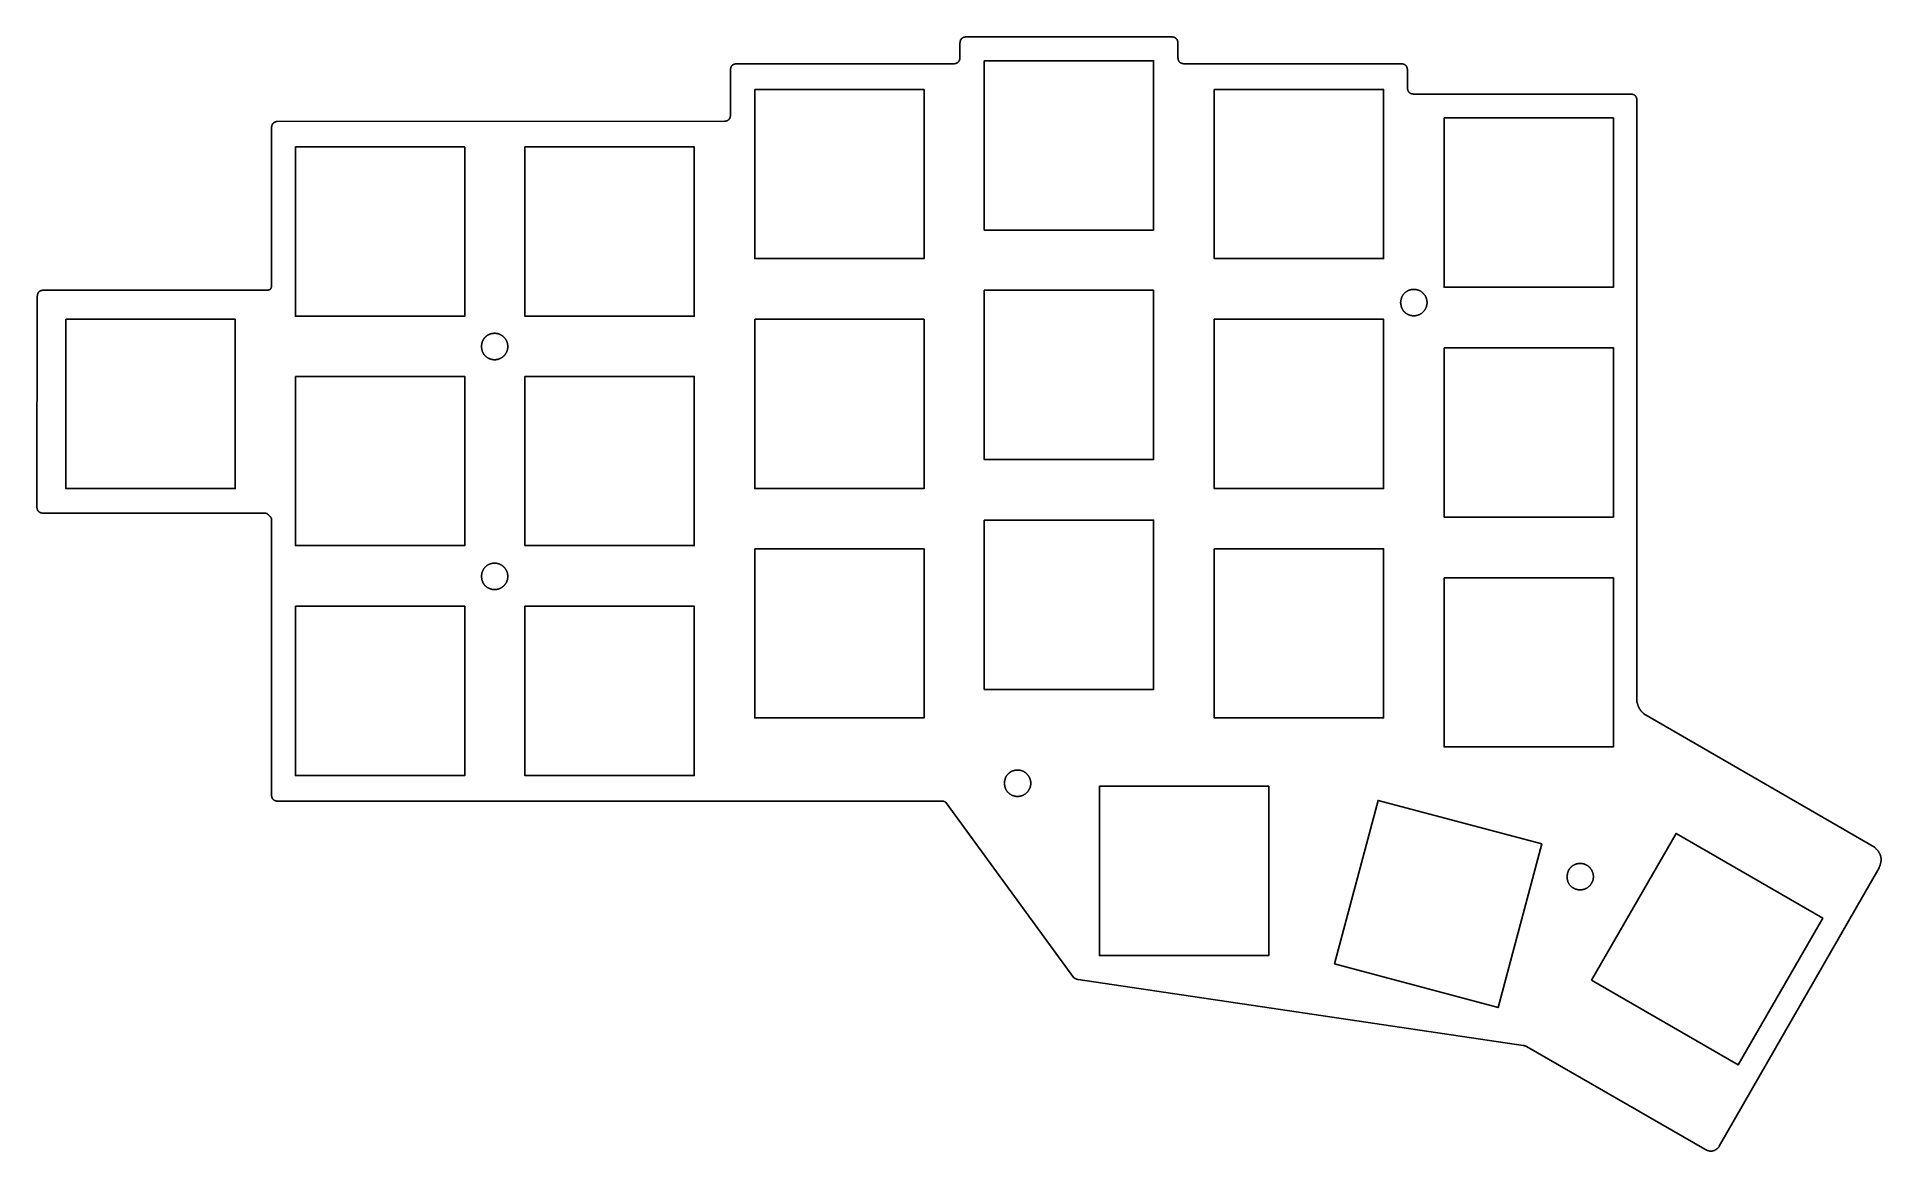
# Model space of a CAD drawing. Extents: x 31 to 183, y 148 to 240.
import ezdxf

# ---------------------------------------------------------------- set-up
doc = ezdxf.new("R2010")
doc.units = 0
doc.layers.get('0').update_dxf_attribs({"linetype": 'CONTINUOUS'})

msp = doc.modelspace()

# ---------------------------------------------------------------- linework, layer by layer
at = {"color": 1}
for points in [[(106.832202, 238.709146), (106.832202, 239.943562)], [(107.325967, 240.437325), (124.360874, 240.437325)], [(124.854639, 239.943562), (124.854639, 238.709146)], [(88.351267, 238.21538), (106.338436, 238.21538)], [(125.348405, 238.21538), (143.335573, 238.21538)], [(87.857502, 233.947836), (87.857502, 237.721618)], [(143.829339, 237.721618), (143.829339, 236.20505)], [(144.323104, 235.711287), (162.310273, 235.711287)], [(162.804038, 235.217519), (162.804038, 233.983105), (162.804038, 217.724118), (162.804038, 185.453021)], [(50.36715, 233.448562), (87.363737, 233.454066)], [(49.908103, 219.840256), (49.908103, 232.960308)], [(30.510176, 201.535666), (30.545445, 218.993801)], [(31.03921, 219.487563), (49.520144, 219.487563)], [(49.414337, 201.041898), (31.03921, 201.041898)], [(49.908103, 177.729119), (49.908103, 200.618671), (49.908103, 200.618671)], [(163.368342, 184.465488), (182.448848, 173.426304)], [(105.350905, 177.235351), (50.366599, 177.235351), (50.401868, 177.235351), (50.401868, 177.235351)], [(116.249013, 162.634003), (105.703595, 177.094278)], [(182.836807, 171.733394), (169.610947, 148.702764), (169.610947, 148.667495)], [(153.387227, 157.026238), (116.601703, 162.492929)], [(168.411803, 148.455881), (153.669378, 156.9557)]]:
    msp.add_lwpolyline(points, dxfattribs=at)
for points in [[(108.843768, 238.461027), (122.843076, 238.461027), (122.843076, 224.461722), (108.843768, 224.461722)], [(89.869066, 236.098013), (103.868371, 236.098013), (103.868371, 222.098705), (89.869066, 222.098705)], [(127.853736, 236.098013), (141.853044, 236.098013), (141.853044, 222.098705), (127.853736, 222.098705)], [(146.863702, 233.73499), (160.863013, 233.73499), (160.863013, 219.735682), (146.863702, 219.735682)], [(51.884397, 231.336701), (65.883703, 231.336701), (65.883703, 217.337395), (51.884397, 217.337395)], [(70.8591, 231.336701), (84.858408, 231.336701), (84.858408, 217.337395), (70.8591, 217.337395)], [(108.843768, 219.486331), (122.843076, 219.486331), (122.843076, 205.487025), (108.843768, 205.487025)], [(32.914503, 217.088039), (46.913803, 217.088039), (46.913803, 203.088733), (32.914503, 203.088733)], [(89.869066, 217.088039), (103.868371, 217.088039), (103.868371, 203.088733), (89.869066, 203.088733)], [(127.853736, 217.088039), (141.853044, 217.088039), (141.853044, 203.088733), (127.853736, 203.088733)], [(146.863702, 214.725024), (160.863013, 214.725024), (160.863013, 200.725713), (146.863702, 200.725713)], [(51.884397, 212.361998), (65.883703, 212.361998), (65.883703, 198.36269), (51.884397, 198.36269)], [(70.8591, 212.361998), (84.858408, 212.361998), (84.858408, 198.36269), (70.8591, 198.36269)], [(108.843768, 200.476359), (122.843076, 200.476359), (122.843076, 186.477051), (108.843768, 186.477051)], [(89.869066, 198.113342), (103.868371, 198.113342), (103.868371, 184.114037), (89.869066, 184.114037)], [(127.853736, 198.113342), (141.853044, 198.113342), (141.853044, 184.114037), (127.853736, 184.114037)], [(146.863702, 195.715053), (160.863013, 195.715053), (160.863013, 181.715745), (146.863702, 181.715745)], [(51.884397, 193.352032), (65.883703, 193.352032), (65.883703, 179.352725), (51.884397, 179.352725)], [(70.8591, 193.352032), (84.858408, 193.352032), (84.858408, 179.352725), (70.8591, 179.352725)], [(118.366389, 178.468535), (132.365694, 178.468535), (132.365694, 164.469229), (118.366389, 164.469229)], [(137.798553, 163.775301), (141.407573, 177.301434), (154.933706, 173.692414), (151.324686, 160.166282)], [(159.054226, 162.431975), (166.045481, 174.560975), (178.174481, 167.56972), (171.183226, 155.44072)]]:
    msp.add_lwpolyline(points, close=True, dxfattribs=at)
for points, knots in [([(106.832202, 239.943562), (106.833574, 239.953319), (106.836318, 239.972832), (106.840673, 240.002068), (106.845487, 240.031106), (106.850985, 240.059896), (106.857419, 240.088369), (106.865048, 240.11647), (106.874101, 240.144065), (106.884746, 240.170997), (106.897028, 240.196808), (106.911016, 240.221305), (106.926477, 240.244458), (106.943508, 240.266599), (106.961995, 240.287658), (106.981871, 240.307533), (107.002929, 240.326019), (107.02507, 240.343051), (107.048223, 240.358511), (107.072719, 240.372499), (107.09853, 240.38478), (107.125462, 240.395424), (107.153058, 240.404477), (107.181158, 240.412106), (107.209631, 240.41854), (107.238422, 240.424038), (107.26746, 240.428852), (107.296697, 240.433208), (107.31621, 240.435953), (107.325967, 240.437325)], [0, 0, 0, 0, 0.029558, 0.059115, 0.088674, 0.117855, 0.147036, 0.176225, 0.205174, 0.234119, 0.263045, 0.29085, 0.318673, 0.346502, 0.374593, 0.402678, 0.430769, 0.458597, 0.486419, 0.514224, 0.54315, 0.572094, 0.601044, 0.630233, 0.659414, 0.688595, 0.718155, 0.747712, 0.777271, 0.777271, 0.777271, 0.777271]), ([(124.360874, 240.437325), (124.370631, 240.435953), (124.390144, 240.433209), (124.419381, 240.428853), (124.448419, 240.424039), (124.477209, 240.418541), (124.505682, 240.412108), (124.533782, 240.404479), (124.561377, 240.395425), (124.588309, 240.38478), (124.61412, 240.372498), (124.638616, 240.358511), (124.66177, 240.343051), (124.683911, 240.32602), (124.70497, 240.307534), (124.724846, 240.287658), (124.743332, 240.2666), (124.760364, 240.244458), (124.775825, 240.221305), (124.789813, 240.196808), (124.802094, 240.170996), (124.812738, 240.144065), (124.82179, 240.116469), (124.829419, 240.088369), (124.835852, 240.059896), (124.841351, 240.031106), (124.846166, 240.002068), (124.850522, 239.972832), (124.853267, 239.953319), (124.854639, 239.943562)], [0, 0, 0, 0, 0.029559, 0.059116, 0.088675, 0.117856, 0.147036, 0.176225, 0.205175, 0.234119, 0.263045, 0.29085, 0.318672, 0.346501, 0.374592, 0.402677, 0.430768, 0.458597, 0.48642, 0.514226, 0.543151, 0.572095, 0.601044, 0.630234, 0.659414, 0.688596, 0.718155, 0.747711, 0.77727, 0.77727, 0.77727, 0.77727]), ([(87.857502, 237.721618), (87.858874, 237.731375), (87.861618, 237.750888), (87.865974, 237.780124), (87.870788, 237.809161), (87.876286, 237.837952), (87.882719, 237.866425), (87.890348, 237.894525), (87.899401, 237.922121), (87.910046, 237.949052), (87.922328, 237.974863), (87.936316, 237.99936), (87.951776, 238.022513), (87.968808, 238.044655), (87.987294, 238.065713), (88.00717, 238.085589), (88.028228, 238.104075), (88.050369, 238.121106), (88.073522, 238.136566), (88.098019, 238.150554), (88.12383, 238.162836), (88.150762, 238.17348), (88.178359, 238.182533), (88.206459, 238.190162), (88.234932, 238.196595), (88.263723, 238.202094), (88.292761, 238.206908), (88.321997, 238.211264), (88.34151, 238.214008), (88.351267, 238.21538)], [0, 0, 0, 0, 0.029558, 0.059115, 0.088673, 0.117854, 0.147035, 0.176225, 0.205174, 0.234119, 0.263044, 0.290849, 0.318672, 0.346501, 0.374592, 0.402677, 0.430768, 0.458596, 0.486419, 0.514224, 0.54315, 0.572094, 0.601044, 0.630234, 0.659415, 0.688596, 0.718155, 0.747712, 0.77727, 0.77727, 0.77727, 0.77727]), ([(106.338436, 238.21538), (106.348193, 238.216752), (106.367706, 238.219497), (106.396943, 238.223852), (106.425981, 238.228666), (106.454772, 238.234164), (106.483245, 238.240598), (106.511345, 238.248227), (106.53894, 238.257281), (106.565871, 238.267927), (106.591682, 238.280209), (106.616178, 238.294197), (106.639332, 238.309657), (106.661474, 238.326688), (106.682532, 238.345174), (106.702408, 238.36505), (106.720895, 238.386108), (106.737927, 238.40825), (106.753387, 238.431403), (106.767375, 238.4559), (106.779656, 238.481711), (106.7903, 238.508643), (106.799352, 238.536238), (106.806981, 238.564338), (106.813414, 238.592811), (106.818913, 238.621601), (106.823728, 238.650639), (106.828085, 238.679876), (106.83083, 238.699389), (106.832202, 238.709146)], [0, 0, 0, 0, 0.029559, 0.059116, 0.088675, 0.117857, 0.147037, 0.176227, 0.205176, 0.23412, 0.263046, 0.290851, 0.318673, 0.346502, 0.374594, 0.402679, 0.43077, 0.458599, 0.486422, 0.514228, 0.543152, 0.572096, 0.601045, 0.630234, 0.659415, 0.688596, 0.718155, 0.747712, 0.777272, 0.777272, 0.777272, 0.777272]), ([(124.854639, 238.709146), (124.856011, 238.699389), (124.858755, 238.679875), (124.863111, 238.650639), (124.867925, 238.621601), (124.873423, 238.592811), (124.879856, 238.564338), (124.887485, 238.536238), (124.896539, 238.508643), (124.907184, 238.481711), (124.919466, 238.4559), (124.933454, 238.431403), (124.948914, 238.40825), (124.965946, 238.386108), (124.984432, 238.36505), (125.004307, 238.345174), (125.025365, 238.326688), (125.047507, 238.309657), (125.07066, 238.294197), (125.095156, 238.280209), (125.120968, 238.267928), (125.1479, 238.257283), (125.175496, 238.24823), (125.203596, 238.240601), (125.232069, 238.234167), (125.26086, 238.228669), (125.289898, 238.223854), (125.319134, 238.219497), (125.338648, 238.216752), (125.348405, 238.21538)], [0, 0, 0, 0, 0.029559, 0.059116, 0.088676, 0.117856, 0.147037, 0.176225, 0.205175, 0.234119, 0.263045, 0.29085, 0.318673, 0.346502, 0.374593, 0.402678, 0.430769, 0.458597, 0.486419, 0.514224, 0.54315, 0.572095, 0.601044, 0.630234, 0.659415, 0.688596, 0.718155, 0.747713, 0.777272, 0.777272, 0.777272, 0.777272]), ([(143.335573, 238.21538), (143.34533, 238.214008), (143.364844, 238.211264), (143.39408, 238.206909), (143.423119, 238.202095), (143.451909, 238.196597), (143.480382, 238.190164), (143.508482, 238.182534), (143.536078, 238.173481), (143.56301, 238.162836), (143.588821, 238.150555), (143.613318, 238.136567), (143.636471, 238.121106), (143.658612, 238.104075), (143.67967, 238.085589), (143.699546, 238.065713), (143.718032, 238.044655), (143.735064, 238.022513), (143.750525, 237.99936), (143.764513, 237.974863), (143.776794, 237.949052), (143.787437, 237.92212), (143.79649, 237.894525), (143.804119, 237.866425), (143.810552, 237.837952), (143.816051, 237.809161), (143.820866, 237.780124), (143.825222, 237.750888), (143.827967, 237.731375), (143.829339, 237.721618)], [0, 0, 0, 0, 0.029559, 0.059117, 0.088676, 0.117857, 0.147037, 0.176227, 0.205176, 0.234121, 0.263047, 0.290852, 0.318674, 0.346503, 0.374594, 0.402679, 0.43077, 0.458599, 0.486422, 0.514228, 0.543153, 0.572097, 0.601045, 0.630235, 0.659416, 0.688597, 0.718156, 0.747712, 0.777271, 0.777271, 0.777271, 0.777271]), ([(143.829339, 236.20505), (143.830711, 236.195293), (143.833455, 236.175779), (143.837811, 236.146543), (143.842624, 236.117505), (143.848122, 236.088714), (143.854556, 236.060242), (143.862184, 236.032142), (143.871238, 236.004547), (143.881883, 235.977615), (143.894165, 235.951804), (143.908153, 235.927307), (143.923613, 235.904154), (143.940645, 235.882012), (143.959131, 235.860954), (143.979007, 235.841078), (144.000065, 235.822592), (144.022206, 235.805561), (144.045359, 235.790101), (144.069856, 235.776113), (144.095667, 235.763832), (144.122599, 235.753187), (144.150195, 235.744134), (144.178296, 235.736505), (144.206769, 235.730072), (144.23556, 235.724573), (144.264598, 235.719759), (144.293834, 235.715403), (144.313347, 235.712659), (144.323104, 235.711287)], [0, 0, 0, 0, 0.029559, 0.059116, 0.088676, 0.117856, 0.147036, 0.176225, 0.205174, 0.234119, 0.263045, 0.29085, 0.318673, 0.346502, 0.374593, 0.402678, 0.430769, 0.458597, 0.486419, 0.514224, 0.54315, 0.572095, 0.601045, 0.630235, 0.659416, 0.688597, 0.718156, 0.747713, 0.777271, 0.777271, 0.777271, 0.777271]), ([(162.310273, 235.711287), (162.32003, 235.709915), (162.339543, 235.707171), (162.36878, 235.702815), (162.397818, 235.698001), (162.426608, 235.692503), (162.455081, 235.686069), (162.483181, 235.67844), (162.510777, 235.669386), (162.537708, 235.65874), (162.563519, 235.646458), (162.588015, 235.632469), (162.611169, 235.617009), (162.633311, 235.599978), (162.654369, 235.581492), (162.674245, 235.561616), (162.692731, 235.540558), (162.709763, 235.518417), (162.725224, 235.495264), (162.739212, 235.470767), (162.751493, 235.444956), (162.762137, 235.418025), (162.771189, 235.390429), (162.778818, 235.362329), (162.785251, 235.333856), (162.79075, 235.305066), (162.795565, 235.276027), (162.799921, 235.24679), (162.802666, 235.227276), (162.804038, 235.217519)], [0, 0, 0, 0, 0.029559, 0.059116, 0.088675, 0.117856, 0.147037, 0.176226, 0.205175, 0.23412, 0.263045, 0.290851, 0.318674, 0.346503, 0.374594, 0.402678, 0.430769, 0.458598, 0.486421, 0.514227, 0.543152, 0.572096, 0.601044, 0.630234, 0.659414, 0.688595, 0.718155, 0.747713, 0.777273, 0.777273, 0.777273, 0.777273]), ([(49.908103, 232.960308), (49.910105, 232.970006), (49.914108, 232.989401), (49.920341, 233.018446), (49.927001, 233.047261), (49.934301, 233.075788), (49.942479, 233.103944), (49.951778, 233.131648), (49.962408, 233.158763), (49.97453, 233.185127), (49.988181, 233.21032), (50.003433, 233.234147), (50.020045, 233.256602), (50.038137, 233.278036), (50.057585, 233.298395), (50.078308, 233.317615), (50.100106, 233.335555), (50.122883, 233.352185), (50.146563, 233.367437), (50.169624, 233.380423), (50.191834, 233.391367), (50.212954, 233.400635), (50.234416, 233.409069), (50.256147, 233.416769), (50.278082, 233.423853), (50.300194, 233.430452), (50.322439, 233.43669), (50.344778, 233.442688), (50.359692, 233.446604), (50.36715, 233.448562)], [0, 0, 0, 0, 0.029707, 0.059411, 0.089117, 0.118427, 0.147738, 0.177057, 0.206066, 0.23507, 0.264054, 0.291953, 0.31987, 0.347792, 0.376042, 0.404285, 0.432532, 0.460689, 0.488842, 0.516983, 0.540038, 0.563096, 0.586154, 0.609203, 0.632249, 0.655296, 0.678427, 0.701556, 0.724687, 0.724687, 0.724687, 0.724687]), ([(87.363737, 233.454071), (87.373494, 233.455443), (87.393007, 233.458187), (87.422243, 233.462543), (87.451282, 233.467357), (87.480072, 233.472855), (87.508545, 233.479289), (87.536646, 233.486918), (87.564242, 233.495972), (87.591173, 233.506618), (87.616985, 233.5189), (87.641481, 233.532888), (87.664634, 233.548348), (87.686775, 233.565379), (87.707833, 233.583865), (87.727709, 233.603741), (87.746195, 233.624799), (87.763227, 233.64694), (87.778688, 233.670094), (87.792676, 233.69459), (87.804957, 233.720402), (87.815601, 233.747333), (87.824653, 233.774928), (87.832282, 233.803028), (87.838715, 233.831501), (87.844214, 233.860291), (87.849029, 233.88933), (87.853385, 233.918566), (87.85613, 233.938079), (87.857502, 233.947836)], [0, 0, 0, 0, 0.029559, 0.059115, 0.088675, 0.117856, 0.147037, 0.176226, 0.205176, 0.234121, 0.263048, 0.290852, 0.318674, 0.346503, 0.374594, 0.402678, 0.430769, 0.458598, 0.486421, 0.514227, 0.543152, 0.572096, 0.601044, 0.630234, 0.659414, 0.688595, 0.718155, 0.747712, 0.777271, 0.777271, 0.777271, 0.777271]), ([(49.520144, 219.487563), (49.528859, 219.48807), (49.546289, 219.489083), (49.572419, 219.490859), (49.598354, 219.493135), (49.624059, 219.496149), (49.649472, 219.50018), (49.674559, 219.505522), (49.699174, 219.51243), (49.723135, 219.521062), (49.744569, 219.530835), (49.763447, 219.54139), (49.779958, 219.552175), (49.795756, 219.564063), (49.810789, 219.576979), (49.824968, 219.590897), (49.838107, 219.605671), (49.850137, 219.621237), (49.86095, 219.637548), (49.870672, 219.655017), (49.879039, 219.673647), (49.886071, 219.693277), (49.891779, 219.713446), (49.896296, 219.734016), (49.899813, 219.754879), (49.90255, 219.775988), (49.904722, 219.797293), (49.906511, 219.818767), (49.907572, 219.833093), (49.908103, 219.840256)], [0, 0, 0, 0, 0.02619, 0.052377, 0.078568, 0.104287, 0.130005, 0.155733, 0.181191, 0.206643, 0.232066, 0.251766, 0.271474, 0.291186, 0.311039, 0.330889, 0.350746, 0.370307, 0.389861, 0.409398, 0.430216, 0.451055, 0.4719, 0.493057, 0.514204, 0.535352, 0.556901, 0.578447, 0.599995, 0.599995, 0.599995, 0.599995]), ([(30.545445, 218.993801), (30.546637, 219.004216), (30.549021, 219.025046), (30.55288, 219.056258), (30.557281, 219.087223), (30.562484, 219.117887), (30.568793, 219.148172), (30.576523, 219.178005), (30.585942, 219.207226), (30.597237, 219.235632), (30.610161, 219.262083), (30.624606, 219.28642), (30.64013, 219.308729), (30.65722, 219.330006), (30.675749, 219.350185), (30.695644, 219.369171), (30.71668, 219.386761), (30.738755, 219.402896), (30.761793, 219.417468), (30.786231, 219.430623), (30.812048, 219.442106), (30.839063, 219.451957), (30.866699, 219.46018), (30.894798, 219.466945), (30.923232, 219.472489), (30.951957, 219.477077), (30.980909, 219.480967), (31.010046, 219.484387), (31.029489, 219.486504), (31.03921, 219.487563)], [0, 0, 0, 0, 0.031449, 0.062897, 0.094347, 0.125269, 0.15619, 0.187123, 0.217682, 0.248233, 0.278755, 0.305898, 0.333058, 0.360225, 0.387708, 0.415184, 0.442666, 0.469914, 0.497156, 0.524381, 0.553102, 0.581842, 0.610587, 0.639555, 0.668515, 0.697474, 0.726811, 0.756146, 0.785483, 0.785483, 0.785483, 0.785483]), ([(143.265036, 218.464766), (143.268423, 218.486042), (143.275198, 218.528593), (143.285864, 218.59234), (143.297476, 218.655583), (143.310503, 218.718213), (143.325478, 218.780077), (143.34293, 218.840979), (143.363321, 218.900642), (143.387021, 218.958719), (143.414413, 219.014785), (143.44579, 219.068348), (143.480682, 219.119314), (143.519097, 219.168133), (143.560753, 219.214673), (143.605421, 219.258803), (143.652712, 219.300317), (143.702398, 219.339167), (143.754311, 219.375246), (143.808496, 219.408599), (143.864815, 219.43908), (143.923131, 219.466512), (143.982778, 219.490533), (144.043566, 219.511061), (144.105297, 219.528024), (144.16785, 219.541353), (144.231017, 219.550962), (144.294578, 219.556786), (144.358423, 219.558758), (144.42232, 219.556789), (144.486031, 219.550958), (144.549349, 219.54135), (144.612056, 219.528041), (144.673942, 219.511091), (144.734749, 219.490588), (144.794273, 219.466603), (144.852306, 219.439198), (144.90814, 219.408701), (144.961611, 219.375275), (145.012627, 219.339164), (145.061503, 219.300223), (145.108093, 219.258593), (145.152259, 219.214417), (145.193873, 219.167827), (145.232796, 219.118963), (145.268889, 219.067973), (145.3023, 219.014541), (145.33279, 218.958762), (145.360192, 218.900797), (145.384182, 218.84133), (145.404691, 218.780568), (145.421644, 218.718713), (145.43496, 218.655994), (145.444569, 218.59262), (145.450398, 218.528809), (145.452368, 218.464764), (145.450398, 218.400719), (145.444569, 218.336909), (145.43496, 218.273535), (145.421644, 218.210817), (145.404691, 218.148962), (145.384182, 218.0882), (145.360192, 218.028733), (145.33279, 217.970768), (145.3023, 217.914989), (145.268889, 217.861557), (145.232796, 217.810567), (145.193873, 217.761703), (145.152259, 217.715113), (145.108093, 217.670937), (145.061503, 217.629307), (145.012627, 217.590366), (144.961611, 217.554255), (144.90814, 217.52083), (144.852306, 217.490332), (144.794274, 217.462927), (144.734749, 217.438942), (144.673943, 217.418438), (144.612056, 217.401488), (144.549349, 217.388178), (144.486031, 217.37857), (144.422319, 217.372739), (144.358423, 217.370769), (144.294577, 217.372742), (144.231016, 217.378566), (144.16785, 217.388175), (144.105297, 217.401505), (144.043567, 217.418467), (143.982779, 217.438995), (143.923132, 217.463017), (143.864815, 217.490448), (143.808497, 217.520929), (143.754311, 217.554282), (143.702398, 217.590361), (143.652712, 217.629211), (143.605421, 217.670726), (143.560753, 217.714856), (143.519097, 217.761396), (143.480682, 217.810216), (143.44579, 217.861182), (143.414413, 217.914745), (143.387021, 217.970811), (143.363321, 218.028888), (143.34293, 218.088551), (143.325478, 218.149453), (143.310504, 218.211317), (143.297475, 218.273948), (143.285864, 218.337192), (143.275198, 218.400938), (143.268423, 218.44349), (143.265036, 218.464766)], [0, 0, 0, 0, 0.064633, 0.129261, 0.193893, 0.257521, 0.32115, 0.384801, 0.447513, 0.510211, 0.572863, 0.634544, 0.696272, 0.758016, 0.82078, 0.883528, 0.946273, 1.009458, 1.072643, 1.135831, 1.200244, 1.264655, 1.329066, 1.393048, 1.457031, 1.521016, 1.584809, 1.6486, 1.712383, 1.776317, 1.840259, 1.904203, 1.968334, 2.032462, 2.096592, 2.160737, 2.22488, 2.289017, 2.351484, 2.413953, 2.476424, 2.538859, 2.601292, 2.663727, 2.726167, 2.788606, 2.851043, 2.915118, 2.979198, 3.04328, 3.107381, 3.17148, 3.235581, 3.299623, 3.363663, 3.427696, 3.491729, 3.555768, 3.61981, 3.683911, 3.748009, 3.812109, 3.876192, 3.940273, 4.004348, 4.066785, 4.129223, 4.191662, 4.254097, 4.316531, 4.378966, 4.441437, 4.503906, 4.566373, 4.63051, 4.694653, 4.758798, 4.822929, 4.887056, 4.951188, 5.015132, 5.079074, 5.143008, 5.206792, 5.270582, 5.334375, 5.39836, 5.462342, 5.526324, 5.590735, 5.655146, 5.719559, 5.782748, 5.845933, 5.909117, 5.971864, 6.034611, 6.097376, 6.15912, 6.220848, 6.282529, 6.345181, 6.407879, 6.47059, 6.534242, 6.597871, 6.6615, 6.726133, 6.790761, 6.855394, 6.855394, 6.855394, 6.855394]), ([(67.26043, 214.832061), (67.263818, 214.853337), (67.270592, 214.895889), (67.281259, 214.959635), (67.292871, 215.022879), (67.305898, 215.08551), (67.320873, 215.147374), (67.338325, 215.208276), (67.358715, 215.267939), (67.382416, 215.326016), (67.409808, 215.382082), (67.441185, 215.435645), (67.476077, 215.486611), (67.514492, 215.535431), (67.556148, 215.581971), (67.600816, 215.626101), (67.648106, 215.667615), (67.697792, 215.706466), (67.749704, 215.742546), (67.803889, 215.775899), (67.860207, 215.80638), (67.918524, 215.83381), (67.978172, 215.857832), (68.03896, 215.878359), (68.100691, 215.895322), (68.163243, 215.908652), (68.22641, 215.918259), (68.289972, 215.924083), (68.353817, 215.926056), (68.417714, 215.924086), (68.481425, 215.918255), (68.544743, 215.908647), (68.60745, 215.895338), (68.669337, 215.878388), (68.730143, 215.857884), (68.789668, 215.8339), (68.847701, 215.806495), (68.903534, 215.775998), (68.957006, 215.742572), (69.008022, 215.706462), (69.056897, 215.667521), (69.103487, 215.625891), (69.147653, 215.581715), (69.189268, 215.535125), (69.228191, 215.486261), (69.264284, 215.43527), (69.297695, 215.381838), (69.328185, 215.32606), (69.355587, 215.268095), (69.379577, 215.208628), (69.400086, 215.147866), (69.417039, 215.08601), (69.430355, 215.023291), (69.439964, 214.959917), (69.445793, 214.896106), (69.447763, 214.832061), (69.445793, 214.768016), (69.439964, 214.704206), (69.430355, 214.640832), (69.417039, 214.578113), (69.400086, 214.516258), (69.379577, 214.455496), (69.355587, 214.396029), (69.328185, 214.338064), (69.297695, 214.282286), (69.264284, 214.228854), (69.228191, 214.177864), (69.189268, 214.129), (69.147654, 214.08241), (69.103487, 214.038234), (69.056897, 213.996604), (69.008022, 213.957663), (68.957006, 213.921552), (68.903535, 213.888126), (68.847701, 213.857629), (68.789668, 213.830224), (68.730143, 213.806239), (68.669336, 213.785735), (68.60745, 213.768785), (68.544743, 213.755475), (68.481425, 213.745867), (68.417714, 213.740036), (68.353818, 213.738066), (68.289972, 213.740039), (68.22641, 213.745863), (68.163243, 213.755472), (68.100691, 213.768802), (68.03896, 213.785765), (67.978173, 213.806293), (67.918526, 213.830315), (67.860209, 213.857745), (67.803891, 213.888226), (67.749706, 213.921579), (67.697793, 213.957658), (67.648107, 213.996508), (67.600816, 214.038023), (67.556148, 214.082153), (67.514492, 214.128693), (67.476077, 214.177513), (67.441185, 214.228479), (67.409808, 214.282043), (67.382416, 214.338108), (67.358715, 214.396185), (67.338325, 214.455848), (67.320873, 214.51675), (67.305898, 214.578614), (67.292871, 214.641245), (67.281259, 214.704488), (67.270593, 214.768234), (67.263818, 214.810785), (67.26043, 214.832061)], [0, 0, 0, 0, 0.064633, 0.129262, 0.193894, 0.257523, 0.321153, 0.384804, 0.447516, 0.510213, 0.572865, 0.634547, 0.696275, 0.758019, 0.820783, 0.88353, 0.946276, 1.009461, 1.072645, 1.135833, 1.200246, 1.264658, 1.329069, 1.393051, 1.457034, 1.521018, 1.584811, 1.648602, 1.712386, 1.77632, 1.840262, 1.904206, 1.968337, 2.032465, 2.096595, 2.16074, 2.224883, 2.289021, 2.351487, 2.413956, 2.476427, 2.538862, 2.601295, 2.66373, 2.72617, 2.788609, 2.851046, 2.915121, 2.979201, 3.043284, 3.107385, 3.171483, 3.235585, 3.299627, 3.363667, 3.4277, 3.491733, 3.555773, 3.619814, 3.683915, 3.748014, 3.812114, 3.876197, 3.940277, 4.004352, 4.066789, 4.129227, 4.191667, 4.254102, 4.316536, 4.378971, 4.441441, 4.50391, 4.566377, 4.630515, 4.694658, 4.758804, 4.822934, 4.887062, 4.951193, 5.015137, 5.079078, 5.143012, 5.206796, 5.270587, 5.33438, 5.398365, 5.462348, 5.52633, 5.59074, 5.655151, 5.719563, 5.782752, 5.845936, 5.909121, 5.971867, 6.034615, 6.09738, 6.159124, 6.220852, 6.282534, 6.345186, 6.407883, 6.470595, 6.534246, 6.597875, 6.661504, 6.726136, 6.790764, 6.855396, 6.855396, 6.855396, 6.855396]), ([(31.03921, 201.041898), (31.029845, 201.04319), (31.011114, 201.045773), (30.983044, 201.049835), (30.955079, 201.054268), (30.927255, 201.059252), (30.899621, 201.064983), (30.872189, 201.071664), (30.845046, 201.079485), (30.818296, 201.088589), (30.791678, 201.099273), (30.765374, 201.111751), (30.739514, 201.126034), (30.714559, 201.14188), (30.690601, 201.159223), (30.667771, 201.178054), (30.646347, 201.198229), (30.626448, 201.21968), (30.608246, 201.242359), (30.5915, 201.266871), (30.576602, 201.293259), (30.563533, 201.32128), (30.552313, 201.350292), (30.542762, 201.380077), (30.534621, 201.410452), (30.527579, 201.441304), (30.521329, 201.472535), (30.51561, 201.504076), (30.511987, 201.525136), (30.510176, 201.535666)], [0, 0, 0, 0, 0.028362, 0.056723, 0.085086, 0.113302, 0.141517, 0.169737, 0.197984, 0.226231, 0.254471, 0.283985, 0.313512, 0.343042, 0.372615, 0.402184, 0.431764, 0.460833, 0.489893, 0.518925, 0.549793, 0.580693, 0.611603, 0.64305, 0.674483, 0.705916, 0.737971, 0.770024, 0.802079, 0.802079, 0.802079, 0.802079]), ([(49.908103, 200.618671), (49.905208, 200.622775), (49.899418, 200.630982), (49.890713, 200.643279), (49.881957, 200.655566), (49.873129, 200.667828), (49.86421, 200.680052), (49.855167, 200.692242), (49.845981, 200.704383), (49.836635, 200.716459), (49.823729, 200.732719), (49.806981, 200.752934), (49.786147, 200.776882), (49.764897, 200.800347), (49.743342, 200.823411), (49.721553, 200.84613), (49.699914, 200.868237), (49.678496, 200.889802), (49.657408, 200.910943), (49.637594, 200.930917), (49.619132, 200.949793), (49.601423, 200.966983), (49.582354, 200.983439), (49.56143, 200.998359), (49.538822, 201.011446), (49.512715, 201.02333), (49.482791, 201.032785), (49.448996, 201.039137), (49.420477, 201.041734), (49.397867, 201.042666), (49.381963, 201.043057), (49.368024, 201.043338), (49.355612, 201.043748), (49.343067, 201.043697), (49.333126, 201.043156), (49.325179, 201.042491), (49.322883, 201.042315), (49.31945, 201.041857), (49.323376, 201.041677), (49.325939, 201.041748), (49.331574, 201.041761), (49.337115, 201.041801), (49.342911, 201.0418), (49.348441, 201.0418), (49.354335, 201.041824), (49.360736, 201.041862), (49.367052, 201.041899), (49.373111, 201.041923), (49.378873, 201.041938), (49.384391, 201.041945), (49.389704, 201.041946), (49.394822, 201.041943), (49.399839, 201.041936), (49.404748, 201.041925), (49.409544, 201.041912), (49.41274, 201.041903), (49.414337, 201.041898)], [0, 0, 0, 0, 0.015066, 0.030132, 0.045198, 0.06033, 0.075461, 0.090592, 0.105863, 0.121134, 0.136404, 0.168139, 0.199879, 0.231622, 0.263104, 0.294582, 0.326055, 0.355908, 0.385764, 0.415634, 0.440312, 0.464975, 0.489656, 0.515801, 0.541947, 0.567908, 0.601708, 0.63581, 0.670875, 0.68752, 0.703694, 0.718608, 0.72932, 0.741015, 0.755961, 0.760147, 0.763541, 0.76503, 0.766649, 0.770709, 0.775573, 0.782334, 0.787778, 0.792854, 0.798948, 0.805453, 0.812061, 0.817893, 0.823632, 0.829346, 0.834448, 0.839571, 0.8447, 0.849501, 0.854296, 0.859088, 0.859088, 0.859088, 0.859088]), ([(67.26043, 195.822095), (67.263818, 195.843371), (67.270592, 195.885922), (67.281259, 195.949669), (67.292871, 196.012912), (67.305898, 196.075542), (67.320873, 196.137406), (67.338325, 196.198308), (67.358715, 196.257971), (67.382416, 196.316048), (67.409808, 196.372113), (67.441185, 196.425676), (67.476077, 196.476642), (67.514492, 196.525462), (67.556148, 196.572002), (67.600816, 196.616132), (67.648106, 196.657646), (67.697792, 196.696496), (67.749704, 196.732575), (67.803889, 196.765927), (67.860207, 196.796409), (67.918524, 196.82384), (67.978172, 196.847862), (68.03896, 196.868389), (68.100691, 196.885352), (68.163244, 196.898682), (68.226411, 196.90829), (68.289972, 196.914115), (68.353818, 196.916087), (68.417714, 196.914118), (68.481425, 196.908287), (68.544743, 196.898679), (68.60745, 196.88537), (68.669336, 196.868421), (68.730143, 196.847917), (68.789668, 196.823932), (68.847701, 196.796527), (68.903535, 196.766029), (68.957006, 196.732604), (69.008022, 196.696493), (69.056896, 196.657552), (69.103487, 196.615922), (69.147653, 196.571746), (69.189268, 196.525155), (69.228191, 196.476292), (69.264284, 196.425302), (69.297695, 196.37187), (69.328185, 196.316091), (69.355587, 196.258126), (69.379577, 196.198659), (69.400086, 196.137897), (69.417039, 196.076042), (69.430355, 196.013323), (69.439964, 195.949949), (69.445793, 195.886138), (69.447763, 195.822093), (69.445793, 195.758048), (69.439964, 195.694237), (69.430355, 195.630864), (69.417039, 195.568145), (69.400086, 195.506291), (69.379577, 195.445529), (69.355588, 195.386062), (69.328185, 195.328097), (69.297695, 195.272318), (69.264284, 195.218886), (69.228191, 195.167895), (69.189268, 195.119031), (69.147653, 195.072441), (69.103487, 195.028265), (69.056897, 194.986635), (69.008022, 194.947694), (68.957006, 194.911584), (68.903535, 194.878158), (68.847701, 194.847661), (68.789668, 194.820255), (68.730143, 194.796271), (68.669336, 194.775766), (68.60745, 194.758816), (68.544742, 194.745507), (68.481425, 194.735899), (68.417714, 194.730068), (68.353818, 194.728098), (68.289972, 194.730071), (68.226411, 194.735895), (68.163244, 194.745504), (68.100691, 194.758834), (68.038961, 194.775796), (67.978173, 194.796324), (67.918526, 194.820346), (67.860209, 194.847776), (67.803891, 194.878257), (67.749705, 194.91161), (67.697793, 194.947689), (67.648107, 194.986539), (67.600816, 195.028054), (67.556149, 195.072185), (67.514493, 195.118725), (67.476077, 195.167545), (67.441185, 195.218511), (67.409808, 195.272075), (67.382416, 195.32814), (67.358716, 195.386217), (67.338325, 195.445879), (67.320874, 195.506781), (67.305899, 195.568645), (67.29287, 195.631276), (67.281259, 195.69452), (67.270592, 195.758267), (67.263818, 195.800819), (67.26043, 195.822095)], [0, 0, 0, 0, 0.064633, 0.129261, 0.193893, 0.257522, 0.32115, 0.384801, 0.447513, 0.51021, 0.572862, 0.634544, 0.696272, 0.758016, 0.820781, 0.883528, 0.946274, 1.009457, 1.072641, 1.135828, 1.200242, 1.264654, 1.329065, 1.393048, 1.45703, 1.521015, 1.584808, 1.648599, 1.712383, 1.776317, 1.840258, 1.904202, 1.968333, 2.032461, 2.096591, 2.160737, 2.22488, 2.289018, 2.351484, 2.413953, 2.476423, 2.538858, 2.601292, 2.663728, 2.726167, 2.788606, 2.851042, 2.915118, 2.979198, 3.043281, 3.107381, 3.17148, 3.235581, 3.299623, 3.363663, 3.427697, 3.491729, 3.555769, 3.61981, 3.683911, 3.74801, 3.81211, 3.876192, 3.940273, 4.004348, 4.066785, 4.129224, 4.191664, 4.254099, 4.316533, 4.378968, 4.441438, 4.503907, 4.566373, 4.630511, 4.694654, 4.7588, 4.82293, 4.887059, 4.95119, 5.015134, 5.079075, 5.143008, 5.206792, 5.270584, 5.334376, 5.398361, 5.462344, 5.526326, 5.590736, 5.655148, 5.719561, 5.782748, 5.845933, 5.909117, 5.971863, 6.034611, 6.097376, 6.15912, 6.220849, 6.282531, 6.345182, 6.407879, 6.470591, 6.534242, 6.597871, 6.6615, 6.726133, 6.790762, 6.855395, 6.855395, 6.855395, 6.855395]), ([(162.804038, 185.453021), (162.807664, 185.438966), (162.814915, 185.410857), (162.825935, 185.36873), (162.837234, 185.326708), (162.848953, 185.284831), (162.861234, 185.243145), (162.874222, 185.201691), (162.888056, 185.160529), (162.902864, 185.119727), (162.918736, 185.079467), (162.93578, 185.039832), (162.953955, 185.000845), (162.973292, 184.962391), (162.993764, 184.924501), (163.015349, 184.887205), (163.038002, 184.850569), (163.061698, 184.814622), (163.086416, 184.779393), (163.111966, 184.745146), (163.138303, 184.711894), (163.165281, 184.679557), (163.192978, 184.647823), (163.221285, 184.616618), (163.25009, 184.585863), (163.279299, 184.555462), (163.308811, 184.525324), (163.338529, 184.495359), (163.358404, 184.475445), (163.368342, 184.465488)], [0, 0, 0, 0, 0.043544, 0.087088, 0.130633, 0.174088, 0.217543, 0.261, 0.304403, 0.347805, 0.391204, 0.43421, 0.47722, 0.52023, 0.563317, 0.606402, 0.649489, 0.692519, 0.735549, 0.778576, 0.820682, 0.862791, 0.904901, 0.947039, 0.989175, 1.031311, 1.073514, 1.115717, 1.15792, 1.15792, 1.15792, 1.15792]), ([(110.500173, 178.716648), (110.503561, 178.737924), (110.510335, 178.780476), (110.521001, 178.844222), (110.532613, 178.907466), (110.545642, 178.970097), (110.560616, 179.031961), (110.578068, 179.092863), (110.598458, 179.152526), (110.622159, 179.210603), (110.649551, 179.266669), (110.680928, 179.320232), (110.71582, 179.371198), (110.754235, 179.420017), (110.795892, 179.466557), (110.840559, 179.510687), (110.88785, 179.552202), (110.937536, 179.591051), (110.989449, 179.62713), (111.043634, 179.660483), (111.099953, 179.690964), (111.158269, 179.718394), (111.217917, 179.742416), (111.278705, 179.762943), (111.340436, 179.779906), (111.402988, 179.793236), (111.466155, 179.802845), (111.529716, 179.808669), (111.593561, 179.810642), (111.657457, 179.808672), (111.721168, 179.802841), (111.784486, 179.793233), (111.847193, 179.779924), (111.909079, 179.762974), (111.969885, 179.742469), (112.029411, 179.718485), (112.087443, 179.691079), (112.143277, 179.660582), (112.196749, 179.627156), (112.247765, 179.591046), (112.29664, 179.552106), (112.34323, 179.510476), (112.387396, 179.466301), (112.429011, 179.419711), (112.467934, 179.370847), (112.504027, 179.319857), (112.537438, 179.266425), (112.567928, 179.210646), (112.59533, 179.152681), (112.61932, 179.093214), (112.639829, 179.032452), (112.656782, 178.970597), (112.670098, 178.907878), (112.679707, 178.844504), (112.685536, 178.780692), (112.687506, 178.716647), (112.685535, 178.652603), (112.679707, 178.588793), (112.670097, 178.525419), (112.656781, 178.4627), (112.639829, 178.400845), (112.61932, 178.340084), (112.59533, 178.280616), (112.567928, 178.222651), (112.537438, 178.166873), (112.504027, 178.113441), (112.467934, 178.062451), (112.429011, 178.013587), (112.387397, 177.966997), (112.34323, 177.922821), (112.29664, 177.881191), (112.247765, 177.84225), (112.196749, 177.806139), (112.143278, 177.772714), (112.087444, 177.742216), (112.029411, 177.714811), (111.969886, 177.690826), (111.909079, 177.670323), (111.847193, 177.653373), (111.784486, 177.640064), (111.721168, 177.630456), (111.657457, 177.624625), (111.593561, 177.622656), (111.529716, 177.624628), (111.466155, 177.630453), (111.402988, 177.640061), (111.340435, 177.65339), (111.278705, 177.670353), (111.217917, 177.69088), (111.158269, 177.714901), (111.099952, 177.742332), (111.043634, 177.772813), (110.989448, 177.806166), (110.937536, 177.842245), (110.88785, 177.881096), (110.840559, 177.92261), (110.795891, 177.966741), (110.754235, 178.01328), (110.71582, 178.0621), (110.680928, 178.113066), (110.649551, 178.166629), (110.622159, 178.222695), (110.598458, 178.280772), (110.578068, 178.340435), (110.560616, 178.401337), (110.545641, 178.463201), (110.532614, 178.525831), (110.521001, 178.589074), (110.510335, 178.652821), (110.503561, 178.695372), (110.500173, 178.716648)], [0, 0, 0, 0, 0.064633, 0.129262, 0.193894, 0.257523, 0.321153, 0.384804, 0.447516, 0.510213, 0.572865, 0.634547, 0.696274, 0.758018, 0.820783, 0.88353, 0.946276, 1.009461, 1.072646, 1.135834, 1.200246, 1.264657, 1.329068, 1.39305, 1.457033, 1.521018, 1.584811, 1.648602, 1.712385, 1.776319, 1.84026, 1.904204, 1.968335, 2.032462, 2.096593, 2.160738, 2.224881, 2.289019, 2.351486, 2.413955, 2.476425, 2.53886, 2.601293, 2.663728, 2.726167, 2.788606, 2.851043, 2.915118, 2.979198, 3.043281, 3.107382, 3.17148, 3.235582, 3.299624, 3.363664, 3.427698, 3.49173, 3.555769, 3.61981, 3.683912, 3.74801, 3.81211, 3.876193, 3.940273, 4.004349, 4.066785, 4.129224, 4.191663, 4.254098, 4.316532, 4.378967, 4.441437, 4.503907, 4.566373, 4.630511, 4.694654, 4.7588, 4.82293, 4.887058, 4.951189, 5.015132, 5.079073, 5.143007, 5.206791, 5.270582, 5.334374, 5.398359, 5.462342, 5.526324, 5.590735, 5.655146, 5.719559, 5.782747, 5.845932, 5.909117, 5.971863, 6.03461, 6.097375, 6.159119, 6.220847, 6.282528, 6.34518, 6.407878, 6.47059, 6.534241, 6.59787, 6.661499, 6.72613, 6.790759, 6.855391, 6.855391, 6.855391, 6.855391]), ([(50.401868, 177.235351), (50.392111, 177.236723), (50.372598, 177.239468), (50.343361, 177.243823), (50.314323, 177.248638), (50.285533, 177.254136), (50.25706, 177.260569), (50.228959, 177.268198), (50.201364, 177.277252), (50.174432, 177.287898), (50.148621, 177.30018), (50.124124, 177.314169), (50.100971, 177.329629), (50.07883, 177.346661), (50.057772, 177.365147), (50.037896, 177.385022), (50.019409, 177.40608), (50.002378, 177.428221), (49.986917, 177.451374), (49.972929, 177.475871), (49.960648, 177.501682), (49.950004, 177.528614), (49.940952, 177.556209), (49.933323, 177.584309), (49.92689, 177.612782), (49.921391, 177.641573), (49.916577, 177.670611), (49.91222, 177.699848), (49.909475, 177.719362), (49.908103, 177.729119)], [0, 0, 0, 0, 0.029559, 0.059116, 0.088675, 0.117856, 0.147037, 0.176226, 0.205176, 0.234121, 0.263047, 0.290853, 0.318675, 0.346504, 0.374595, 0.402679, 0.43077, 0.458599, 0.486421, 0.514227, 0.543152, 0.572096, 0.601045, 0.630234, 0.659415, 0.688596, 0.718156, 0.747713, 0.777273, 0.777273, 0.777273, 0.777273]), ([(105.703595, 177.094278), (105.699812, 177.09764), (105.692247, 177.104363), (105.680852, 177.114394), (105.66938, 177.124304), (105.657786, 177.134037), (105.646027, 177.143536), (105.634055, 177.152743), (105.621835, 177.161592), (105.609341, 177.170021), (105.596915, 177.177733), (105.584575, 177.18471), (105.572376, 177.191007), (105.559936, 177.196854), (105.547276, 177.20225), (105.534417, 177.207194), (105.521397, 177.211677), (105.508235, 177.215701), (105.494948, 177.219264), (105.481277, 177.222429), (105.46723, 177.225158), (105.452829, 177.227471), (105.438363, 177.229371), (105.423851, 177.230914), (105.409308, 177.232158), (105.394734, 177.233165), (105.380138, 177.233995), (105.365523, 177.234707), (105.355778, 177.235142), (105.350905, 177.235359)], [0, 0, 0, 0, 0.015182, 0.030363, 0.045544, 0.060659, 0.075774, 0.090891, 0.105961, 0.12103, 0.136096, 0.149821, 0.163547, 0.177274, 0.191048, 0.204822, 0.218596, 0.23235, 0.246104, 0.259857, 0.274439, 0.289023, 0.303608, 0.318205, 0.3328, 0.347396, 0.362028, 0.37666, 0.391292, 0.391292, 0.391292, 0.391292]), ([(182.448848, 173.426304), (182.465737, 173.409656), (182.499514, 173.37636), (182.549828, 173.326059), (182.599289, 173.275198), (182.647533, 173.223451), (182.69415, 173.17049), (182.738752, 173.115941), (182.78086, 173.059565), (182.820014, 173.001227), (182.855649, 172.940922), (182.887251, 172.878639), (182.914862, 172.814705), (182.93863, 172.749083), (182.958529, 172.682038), (182.974438, 172.613789), (182.986189, 172.54491), (182.99374, 172.47565), (182.99695, 172.406273), (182.995651, 172.336971), (182.989674, 172.268045), (182.979592, 172.199724), (182.965899, 172.131862), (182.949082, 172.064547), (182.929688, 171.997771), (182.908248, 171.931381), (182.885291, 171.865248), (182.861289, 171.799232), (182.844968, 171.75534), (182.836807, 171.733394)], [0, 0, 0, 0, 0.071145, 0.142287, 0.213432, 0.28397, 0.354508, 0.42506, 0.495299, 0.565531, 0.635734, 0.705308, 0.774913, 0.844528, 0.914568, 0.984597, 1.05464, 1.124065, 1.193478, 1.262852, 1.331852, 1.400885, 1.469927, 1.539459, 1.608976, 1.678493, 1.748736, 1.818976, 1.88922, 1.88922, 1.88922, 1.88922]), ([(157.019929, 170.992746), (157.023317, 171.014022), (157.030091, 171.056574), (157.040758, 171.12032), (157.052369, 171.183564), (157.065398, 171.246195), (157.080372, 171.308059), (157.097824, 171.368961), (157.118214, 171.428624), (157.141915, 171.486701), (157.169307, 171.542766), (157.200684, 171.59633), (157.235575, 171.647295), (157.27399, 171.696115), (157.315646, 171.742655), (157.360313, 171.786785), (157.407604, 171.828299), (157.45729, 171.867149), (157.509202, 171.903228), (157.563388, 171.936581), (157.619706, 171.967062), (157.678024, 171.994494), (157.737672, 172.018516), (157.79846, 172.039044), (157.860191, 172.056006), (157.922743, 172.069336), (157.98591, 172.078944), (158.049471, 172.084768), (158.113317, 172.08674), (158.177213, 172.084771), (158.240925, 172.07894), (158.304243, 172.069332), (158.36695, 172.056022), (158.428836, 172.039072), (158.489642, 172.018568), (158.549167, 171.994584), (158.6072, 171.967179), (158.663033, 171.936683), (158.716505, 171.903257), (158.767521, 171.867147), (158.816397, 171.828206), (158.862987, 171.786577), (158.907154, 171.742401), (158.948769, 171.695811), (158.987691, 171.646947), (159.023784, 171.595954), (159.057194, 171.54252), (159.087684, 171.486739), (159.115086, 171.428772), (159.139074, 171.369302), (159.159583, 171.308538), (159.176535, 171.246682), (159.189851, 171.183964), (159.199461, 171.120593), (159.20529, 171.056787), (159.207262, 170.992748), (159.205293, 170.928712), (159.199466, 170.864912), (159.189858, 170.801547), (159.176543, 170.738835), (159.15959, 170.676985), (159.13908, 170.616222), (159.115088, 170.556747), (159.087682, 170.498767), (159.05719, 170.442966), (159.023776, 170.389502), (158.987679, 170.338473), (158.948754, 170.289575), (158.90714, 170.242956), (158.862972, 170.198759), (158.816385, 170.157129), (158.767517, 170.118211), (158.716511, 170.082152), (158.663048, 170.048814), (158.607221, 170.018447), (158.549207, 169.991198), (158.489692, 169.967364), (158.428894, 169.946989), (158.367018, 169.930125), (158.304316, 169.916827), (158.240992, 169.907135), (158.177253, 169.9011), (158.113397, 169.898784), (158.049641, 169.900221), (157.986201, 169.905346), (157.923124, 169.914129), (157.860621, 169.926538), (157.798897, 169.942517), (157.738061, 169.962035), (157.67832, 169.985052), (157.619873, 170.011505), (157.563489, 170.041018), (157.509311, 170.07341), (157.457468, 170.108512), (157.407812, 170.146425), (157.360516, 170.187037), (157.315811, 170.230306), (157.27411, 170.276013), (157.235645, 170.324025), (157.20071, 170.374213), (157.168923, 170.427676), (157.14095, 170.48442), (157.116657, 170.543989), (157.095947, 170.605283), (157.078428, 170.667918), (157.063602, 170.73159), (157.050887, 170.796088), (157.039702, 170.861247), (157.029543, 170.926956), (157.023134, 170.970815), (157.019929, 170.992746)], [0, 0, 0, 0, 0.064633, 0.129262, 0.193894, 0.257523, 0.321152, 0.384804, 0.447515, 0.510213, 0.572864, 0.634546, 0.696274, 0.758017, 0.820782, 0.883529, 0.946275, 1.009459, 1.072643, 1.135831, 1.200245, 1.264657, 1.329068, 1.393051, 1.457033, 1.521019, 1.584811, 1.648602, 1.712386, 1.77632, 1.840262, 1.904206, 1.968337, 2.032465, 2.096595, 2.16074, 2.224882, 2.289019, 2.351486, 2.413956, 2.476426, 2.538861, 2.601295, 2.66373, 2.72617, 2.78861, 2.851048, 2.915125, 2.979208, 3.043292, 3.107394, 3.171494, 3.235596, 3.299633, 3.363669, 3.427697, 3.49172, 3.555749, 3.61978, 3.683876, 3.747969, 3.812064, 3.876161, 3.940257, 4.004348, 4.066819, 4.129292, 4.191766, 4.254216, 4.316665, 4.379115, 4.441548, 4.503979, 4.566406, 4.630459, 4.694519, 4.758581, 4.822681, 4.886777, 4.950876, 5.014867, 5.078856, 5.142841, 5.20645, 5.270063, 5.333677, 5.397401, 5.461125, 5.524848, 5.588967, 5.653087, 5.717207, 5.779784, 5.842358, 5.904933, 5.967103, 6.029275, 6.091464, 6.152592, 6.213704, 6.274768, 6.339012, 6.40331, 6.467625, 6.533001, 6.598351, 6.663701, 6.73019, 6.796675, 6.863166, 6.863166, 6.863166, 6.863166]), ([(116.601703, 162.492929), (116.59679, 162.493402), (116.586963, 162.494348), (116.57223, 162.495834), (116.557538, 162.497453), (116.542899, 162.499272), (116.528322, 162.501359), (116.513827, 162.503783), (116.499435, 162.506609), (116.485174, 162.509902), (116.471255, 162.513676), (116.457709, 162.517965), (116.444535, 162.522686), (116.431501, 162.527866), (116.418608, 162.533457), (116.40585, 162.539417), (116.393234, 162.545697), (116.380746, 162.552256), (116.368374, 162.559057), (116.356108, 162.566057), (116.343932, 162.57322), (116.331838, 162.580527), (116.319834, 162.587952), (116.307908, 162.595477), (116.296051, 162.603083), (116.284245, 162.610757), (116.272479, 162.618479), (116.26074, 162.626234), (116.252922, 162.631415), (116.249013, 162.634005)], [0, 0, 0, 0, 0.014808, 0.029616, 0.044424, 0.059148, 0.073871, 0.088596, 0.103231, 0.117865, 0.132495, 0.146485, 0.160478, 0.174473, 0.188553, 0.202632, 0.21671, 0.230828, 0.244946, 0.259064, 0.273194, 0.287324, 0.301454, 0.31554, 0.329627, 0.343713, 0.357782, 0.37185, 0.385919, 0.385919, 0.385919, 0.385919]), ([(153.669378, 156.9557), (153.665805, 156.956965), (153.65866, 156.959495), (153.647941, 156.963288), (153.637217, 156.967079), (153.626488, 156.970867), (153.615753, 156.974648), (153.605009, 156.978422), (153.594254, 156.982184), (153.583488, 156.985934), (153.573057, 156.98955), (153.562961, 156.993032), (153.553191, 156.996354), (153.543402, 156.999602), (153.533586, 157.002747), (153.523734, 157.005759), (153.513845, 157.008603), (153.503913, 157.011249), (153.493935, 157.013666), (153.483733, 157.015863), (153.473304, 157.017791), (153.462658, 157.019466), (153.451964, 157.020895), (153.441231, 157.022112), (153.430468, 157.02315), (153.419681, 157.024045), (153.408874, 157.024833), (153.398052, 157.02555), (153.390835, 157.026003), (153.387227, 157.02623)], [0, 0, 0, 0, 0.01137, 0.022741, 0.034111, 0.045492, 0.056874, 0.068255, 0.079655, 0.091056, 0.102457, 0.112776, 0.123095, 0.133414, 0.143716, 0.154017, 0.164319, 0.174585, 0.18485, 0.195115, 0.205889, 0.216664, 0.227441, 0.238254, 0.249067, 0.25988, 0.270726, 0.281572, 0.292418, 0.292418, 0.292418, 0.292418]), ([(169.610947, 148.667495), (169.599037, 148.655282), (169.575217, 148.630857), (169.539203, 148.594496), (169.502754, 148.55882), (169.465614, 148.524113), (169.427523, 148.490706), (169.388178, 148.458908), (169.347396, 148.429109), (169.305095, 148.401677), (169.261528, 148.377193), (169.216751, 148.356011), (169.171064, 148.338022), (169.124198, 148.322987), (169.07637, 148.310915), (169.027759, 148.30191), (168.978852, 148.296099), (168.929858, 148.293511), (168.881005, 148.294263), (168.832094, 148.298541), (168.78341, 148.306582), (168.735144, 148.317985), (168.687478, 148.3323), (168.64047, 148.349131), (168.594086, 148.368029), (168.548158, 148.388564), (168.50254, 148.410314), (168.457077, 148.432912), (168.426895, 148.448225), (168.411803, 148.455881)], [0, 0, 0, 0, 0.051177, 0.10235, 0.153528, 0.204179, 0.254829, 0.305492, 0.355892, 0.406287, 0.456655, 0.505701, 0.554772, 0.603853, 0.653259, 0.702656, 0.752066, 0.800906, 0.849733, 0.898525, 0.94806, 0.99763, 1.047208, 1.097293, 1.147362, 1.197431, 1.2482, 1.298966, 1.349735, 1.349735, 1.349735, 1.349735])]:
    msp.add_open_spline(points, degree=3, knots=knots, dxfattribs=at)

doc.saveas('drawing.dxf')
